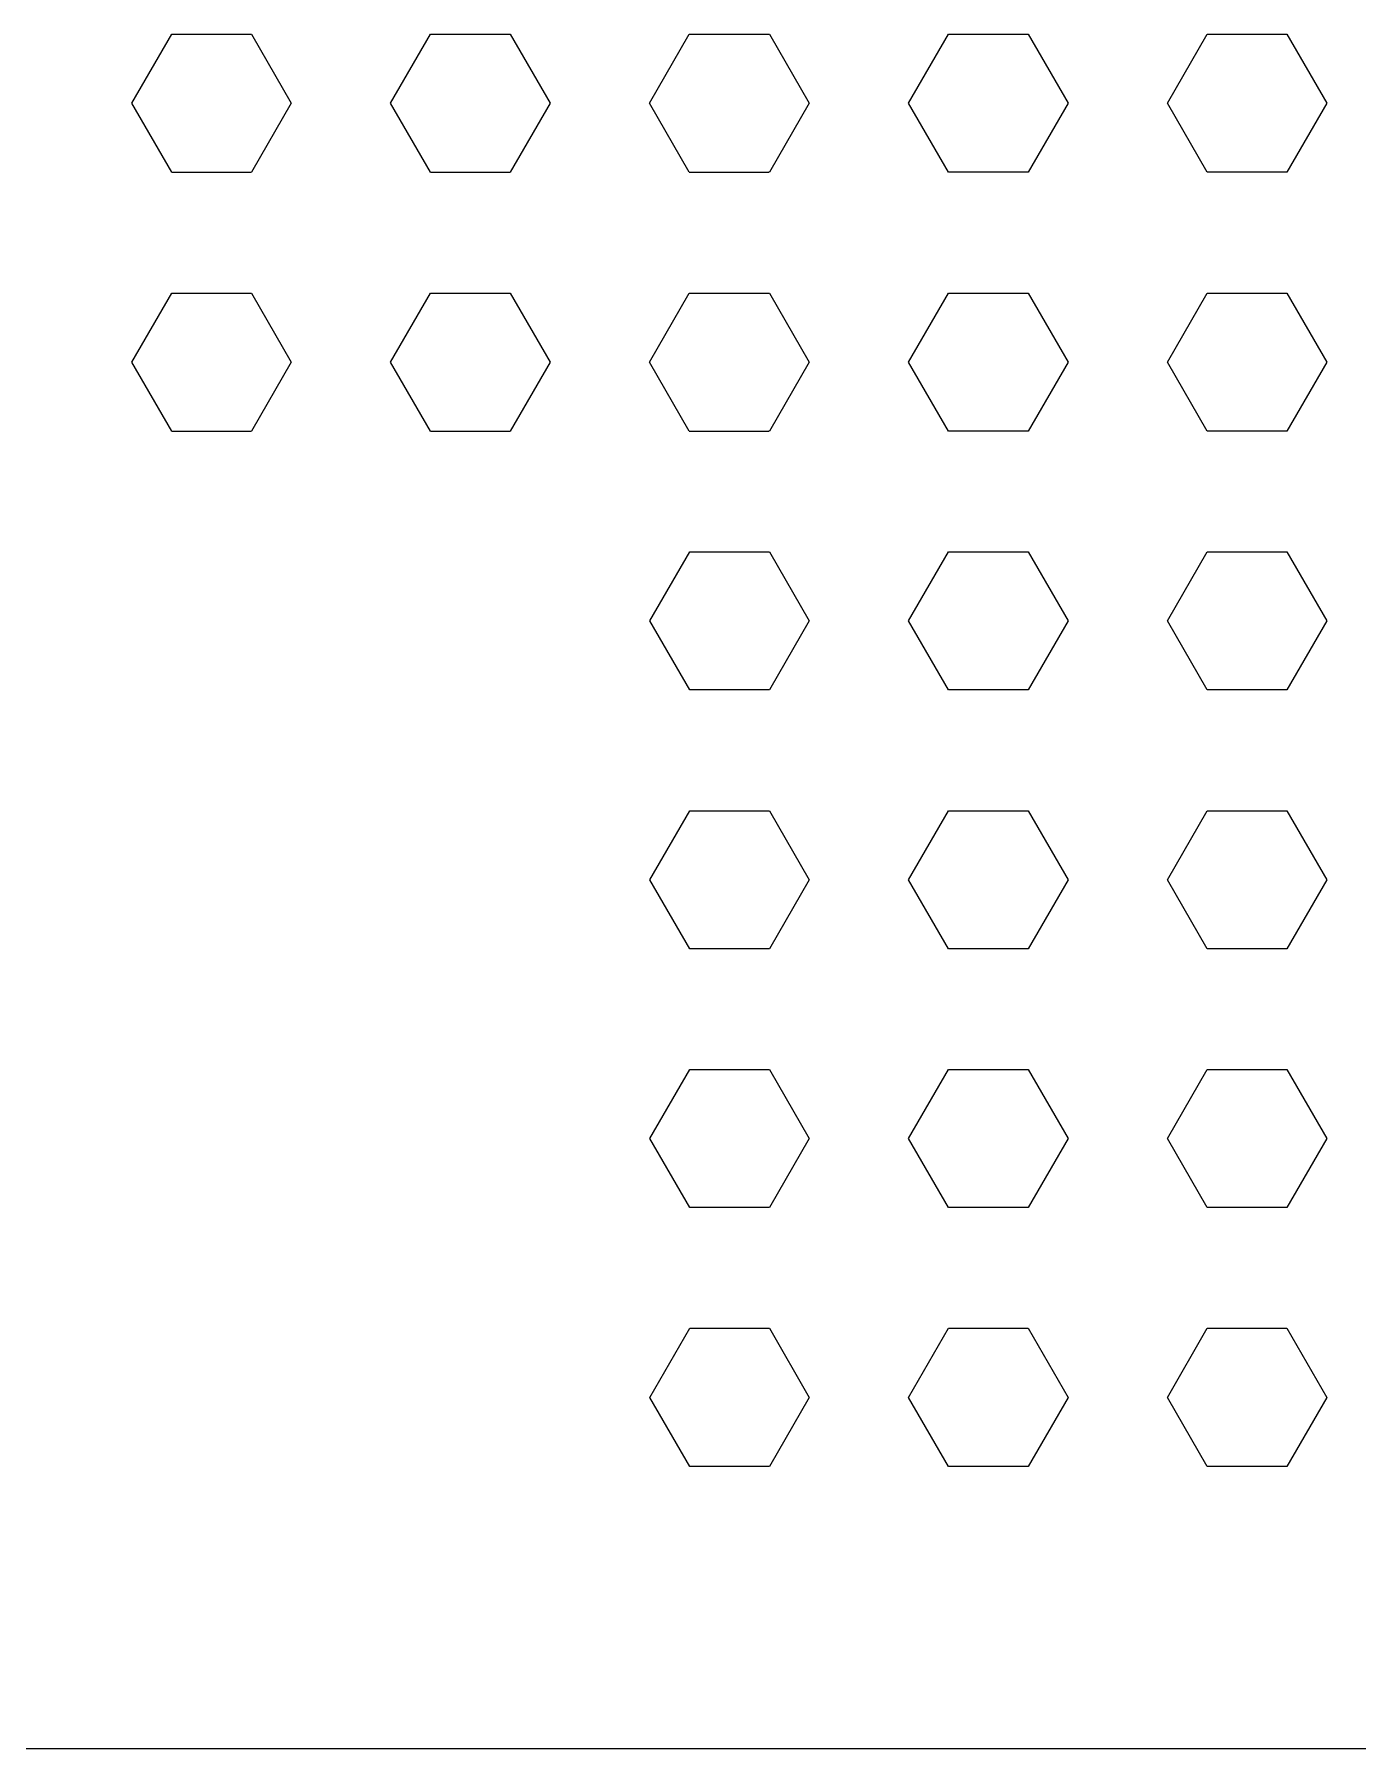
# Model space of a CAD drawing. Header units: millimetres. Extents: x -200 to 200, y -100 to 100.
# Drawn here: x -105.6 to -28.9, y -100 to -0.6 of the extents above; entities that cross this region are included whole.
import ezdxf

# ---------------------------------------------------------------- set-up
doc = ezdxf.new("R2010")
doc.units = ezdxf.units.MM
doc.layers.add('Body', color=7, linetype='CONTINUOUS')

msp = doc.modelspace()

# ---------------------------------------------------------------- linework, layer by layer
at = {"layer": 'Body'}
for p, q in [((-99.9844, -4.635), (-97.6746, -0.635)), ((-99.9844, -4.635, 3), (-97.6746, -0.635, 3)), ((-99.9844, -4.635, 3), (-97.6746, -0.635, 3)), ((-99.9844, -4.635), (-97.6746, -0.635)), ((-97.6746, -0.635), (-93.0556, -0.635)), ((-97.6746, -0.635, 3), (-93.0556, -0.635, 3)), ((-97.6746, -0.635, 3), (-97.6746, -0.635)), ((-97.6746, -0.635, 3), (-93.0556, -0.635, 3)), ((-97.6746, -0.635), (-93.0556, -0.635)), ((-97.6746, -0.635, 3), (-97.6746, -0.635)), ((-93.0556, -0.635), (-90.7458, -4.635)), ((-93.0556, -0.635, 3), (-90.7458, -4.635, 3)), ((-93.0556, -0.635, 3), (-90.7458, -4.635, 3)), ((-93.0556, -0.635), (-90.7458, -4.635)), ((-93.0556, -0.635, 3), (-93.0556, -0.635)), ((-93.0556, -0.635, 3), (-93.0556, -0.635)), ((-84.9844, -4.635), (-82.6746, -0.635)), ((-84.9844, -4.635, 3), (-82.6746, -0.635, 3)), ((-84.9844, -4.635, 3), (-82.6746, -0.635, 3)), ((-84.9844, -4.635), (-82.6746, -0.635)), ((-82.6746, -0.635), (-78.0556, -0.635)), ((-82.6746, -0.635, 3), (-78.0556, -0.635, 3)), ((-82.6746, -0.635, 3), (-82.6746, -0.635)), ((-82.6746, -0.635, 3), (-78.0556, -0.635, 3)), ((-82.6746, -0.635), (-78.0556, -0.635)), ((-82.6746, -0.635, 3), (-82.6746, -0.635)), ((-78.0556, -0.635), (-75.7458, -4.635)), ((-78.0556, -0.635, 3), (-75.7458, -4.635, 3)), ((-78.0556, -0.635, 3), (-75.7458, -4.635, 3)), ((-78.0556, -0.635), (-75.7458, -4.635)), ((-78.0556, -0.635, 3), (-78.0556, -0.635)), ((-78.0556, -0.635, 3), (-78.0556, -0.635)), ((-69.9844, -4.635), (-67.6746, -0.635)), ((-69.9844, -4.635, 3), (-67.6746, -0.635, 3)), ((-69.9844, -4.635, 3), (-67.6746, -0.635, 3)), ((-69.9844, -4.635), (-67.6746, -0.635)), ((-67.6746, -0.635), (-67.6488, -0.635)), ((-67.6746, -0.635, 3), (-67.6488, -0.635, 3)), ((-67.6746, -0.635, 3), (-67.6746, -0.635)), ((-67.6746, -0.635, 3), (-67.6488, -0.635, 3)), ((-67.6746, -0.635), (-67.6488, -0.635)), ((-67.6746, -0.635, 3), (-67.6746, -0.635)), ((-67.6488, -0.635), (-63.0556, -0.635)), ((-67.6488, -0.635, 3), (-63.0556, -0.635, 3)), ((-67.6488, -0.635, 3), (-67.6488, -0.635)), ((-67.6488, -0.635, 3), (-63.0556, -0.635, 3)), ((-67.6488, -0.635), (-63.0556, -0.635)), ((-67.6488, -0.635, 3), (-67.6488, -0.635)), ((-63.0556, -0.635), (-63.0298, -0.635)), ((-63.0556, -0.635, 3), (-63.0298, -0.635, 3)), ((-63.0556, -0.635, 3), (-63.0556, -0.635)), ((-63.0556, -0.635, 3), (-63.0298, -0.635, 3)), ((-63.0556, -0.635), (-63.0298, -0.635)), ((-63.0556, -0.635, 3), (-63.0556, -0.635)), ((-63.0298, -0.635), (-60.72, -4.635)), ((-63.0298, -0.635, 3), (-60.72, -4.635, 3)), ((-63.0298, -0.635, 3), (-60.72, -4.635, 3)), ((-63.0298, -0.635), (-60.72, -4.635)), ((-63.0298, -0.635, 3), (-63.0298, -0.635)), ((-63.0298, -0.635, 3), (-63.0298, -0.635)), ((-54.9586, -4.635), (-52.6488, -0.635)), ((-54.9586, -4.635, 3), (-52.6488, -0.635, 3)), ((-54.9586, -4.635, 3), (-52.6488, -0.635, 3)), ((-54.9586, -4.635), (-52.6488, -0.635)), ((-52.6488, -0.635), (-48.0298, -0.635)), ((-52.6488, -0.635, 3), (-48.0298, -0.635, 3)), ((-52.6488, -0.635, 3), (-52.6488, -0.635)), ((-52.6488, -0.635, 3), (-48.0298, -0.635, 3)), ((-52.6488, -0.635), (-48.0298, -0.635)), ((-52.6488, -0.635, 3), (-52.6488, -0.635)), ((-48.0298, -0.635), (-45.72, -4.635)), ((-48.0298, -0.635, 3), (-45.72, -4.635, 3)), ((-48.0298, -0.635, 3), (-48.0298, -0.635)), ((-48.0298, -0.635, 3), (-45.72, -4.635, 3)), ((-48.0298, -0.635), (-45.72, -4.635)), ((-48.0298, -0.635, 3), (-48.0298, -0.635)), ((-39.9586, -4.635), (-37.6488, -0.635)), ((-39.9586, -4.635, 3), (-37.6488, -0.635, 3)), ((-39.9586, -4.635, 3), (-37.6488, -0.635, 3)), ((-39.9586, -4.635), (-37.6488, -0.635)), ((-37.6488, -0.635), (-33.0298, -0.635)), ((-37.6488, -0.635, 3), (-33.0298, -0.635, 3)), ((-37.6488, -0.635, 3), (-37.6488, -0.635)), ((-37.6488, -0.635, 3), (-33.0298, -0.635, 3)), ((-37.6488, -0.635), (-33.0298, -0.635)), ((-37.6488, -0.635, 3), (-37.6488, -0.635)), ((-33.0298, -0.635), (-30.72, -4.635)), ((-33.0298, -0.635, 3), (-30.72, -4.635, 3)), ((-33.0298, -0.635, 3), (-33.0298, -0.635)), ((-33.0298, -0.635, 3), (-30.72, -4.635, 3)), ((-33.0298, -0.635), (-30.72, -4.635)), ((-33.0298, -0.635, 3), (-33.0298, -0.635)), ((-97.6746, -8.635), (-99.9844, -4.635)), ((-97.6746, -8.635, 3), (-99.9844, -4.635, 3)), ((-97.6746, -8.635, 3), (-99.9844, -4.635, 3)), ((-99.9844, -4.635, 3), (-99.9844, -4.635)), ((-97.6746, -8.635), (-99.9844, -4.635)), ((-99.9844, -4.635, 3), (-99.9844, -4.635)), ((-90.7458, -4.635), (-93.0556, -8.635)), ((-90.7458, -4.635, 3), (-93.0556, -8.635, 3)), ((-90.7458, -4.635, 3), (-93.0556, -8.635, 3)), ((-90.7458, -4.635), (-93.0556, -8.635)), ((-90.7458, -4.635, 3), (-90.7458, -4.635)), ((-90.7458, -4.635, 3), (-90.7458, -4.635)), ((-82.6746, -8.635), (-84.9844, -4.635)), ((-82.6746, -8.635, 3), (-84.9844, -4.635, 3)), ((-82.6746, -8.635, 3), (-84.9844, -4.635, 3)), ((-84.9844, -4.635, 3), (-84.9844, -4.635)), ((-82.6746, -8.635), (-84.9844, -4.635)), ((-84.9844, -4.635, 3), (-84.9844, -4.635)), ((-75.7458, -4.635), (-78.0556, -8.635)), ((-75.7458, -4.635, 3), (-78.0556, -8.635, 3)), ((-75.7458, -4.635, 3), (-78.0556, -8.635, 3)), ((-75.7458, -4.635), (-78.0556, -8.635)), ((-75.7458, -4.635, 3), (-75.7458, -4.635)), ((-75.7458, -4.635, 3), (-75.7458, -4.635)), ((-67.6746, -8.635), (-69.9844, -4.635)), ((-67.6746, -8.635, 3), (-69.9844, -4.635, 3)), ((-67.6746, -8.635, 3), (-69.9844, -4.635, 3)), ((-69.9844, -4.635, 3), (-69.9844, -4.635)), ((-67.6746, -8.635), (-69.9844, -4.635)), ((-69.9844, -4.635, 3), (-69.9844, -4.635)), ((-60.72, -4.635), (-63.0298, -8.635)), ((-60.72, -4.635, 3), (-63.0298, -8.635, 3)), ((-60.72, -4.635, 3), (-63.0298, -8.635, 3)), ((-60.72, -4.635), (-63.0298, -8.635)), ((-60.72, -4.635, 3), (-60.72, -4.635)), ((-60.72, -4.635, 3), (-60.72, -4.635)), ((-52.6488, -8.635), (-54.9586, -4.635)), ((-52.6488, -8.635, 3), (-54.9586, -4.635, 3)), ((-54.9586, -4.635, 3), (-54.9586, -4.635)), ((-52.6488, -8.635, 3), (-54.9586, -4.635, 3)), ((-54.9586, -4.635, 3), (-54.9586, -4.635)), ((-52.6488, -8.635), (-54.9586, -4.635)), ((-45.72, -4.635), (-48.0298, -8.635)), ((-45.72, -4.635, 3), (-48.0298, -8.635, 3)), ((-45.72, -4.635, 3), (-48.0298, -8.635, 3)), ((-45.72, -4.635), (-48.0298, -8.635)), ((-45.72, -4.635, 3), (-45.72, -4.635)), ((-45.72, -4.635, 3), (-45.72, -4.635)), ((-37.6488, -8.635), (-39.9586, -4.635)), ((-37.6488, -8.635, 3), (-39.9586, -4.635, 3)), ((-39.9586, -4.635, 3), (-39.9586, -4.635)), ((-37.6488, -8.635, 3), (-39.9586, -4.635, 3)), ((-39.9586, -4.635, 3), (-39.9586, -4.635)), ((-37.6488, -8.635), (-39.9586, -4.635)), ((-30.72, -4.635), (-33.0298, -8.635)), ((-30.72, -4.635, 3), (-33.0298, -8.635, 3)), ((-30.72, -4.635, 3), (-33.0298, -8.635, 3)), ((-30.72, -4.635), (-33.0298, -8.635)), ((-30.72, -4.635, 3), (-30.72, -4.635)), ((-30.72, -4.635, 3), (-30.72, -4.635)), ((-97.6746, -8.635), (-93.0556, -8.635)), ((-97.6746, -8.635, 3), (-93.0556, -8.635, 3)), ((-97.6746, -8.635, 3), (-93.0556, -8.635, 3)), ((-97.6746, -8.635), (-93.0556, -8.635)), ((-97.6746, -8.635, 3), (-97.6746, -8.635)), ((-97.6746, -8.635, 3), (-97.6746, -8.635)), ((-93.0556, -8.635, 3), (-93.0556, -8.635)), ((-93.0556, -8.635, 3), (-93.0556, -8.635)), ((-82.6746, -8.635), (-78.0556, -8.635)), ((-82.6746, -8.635, 3), (-78.0556, -8.635, 3)), ((-82.6746, -8.635, 3), (-78.0556, -8.635, 3)), ((-82.6746, -8.635), (-78.0556, -8.635)), ((-82.6746, -8.635, 3), (-82.6746, -8.635)), ((-82.6746, -8.635, 3), (-82.6746, -8.635)), ((-78.0556, -8.635, 3), (-78.0556, -8.635)), ((-78.0556, -8.635, 3), (-78.0556, -8.635)), ((-67.6746, -8.635), (-67.6488, -8.635)), ((-67.6746, -8.635, 3), (-67.6488, -8.635, 3)), ((-67.6746, -8.635, 3), (-67.6488, -8.635, 3)), ((-67.6746, -8.635), (-67.6488, -8.635)), ((-67.6746, -8.635, 3), (-67.6746, -8.635)), ((-67.6746, -8.635, 3), (-67.6746, -8.635)), ((-67.6488, -8.635), (-63.0556, -8.635)), ((-67.6488, -8.635, 3), (-63.0556, -8.635, 3)), ((-67.6488, -8.635, 3), (-67.6488, -8.635)), ((-67.6488, -8.635, 3), (-63.0556, -8.635, 3)), ((-67.6488, -8.635), (-63.0556, -8.635)), ((-67.6488, -8.635, 3), (-67.6488, -8.635)), ((-63.0298, -8.635), (-63.0556, -8.635)), ((-63.0298, -8.635, 3), (-63.0556, -8.635, 3)), ((-63.0556, -8.635, 3), (-63.0556, -8.635)), ((-63.0298, -8.635, 3), (-63.0556, -8.635, 3)), ((-63.0556, -8.635, 3), (-63.0556, -8.635)), ((-63.0298, -8.635), (-63.0556, -8.635)), ((-63.0298, -8.635, 3), (-63.0298, -8.635)), ((-63.0298, -8.635, 3), (-63.0298, -8.635)), ((-48.0298, -8.635), (-52.6488, -8.635)), ((-48.0298, -8.635, 3), (-52.6488, -8.635, 3)), ((-52.6488, -8.635, 3), (-52.6488, -8.635)), ((-48.0298, -8.635, 3), (-52.6488, -8.635, 3)), ((-52.6488, -8.635, 3), (-52.6488, -8.635)), ((-48.0298, -8.635), (-52.6488, -8.635)), ((-48.0298, -8.635, 3), (-48.0298, -8.635)), ((-48.0298, -8.635, 3), (-48.0298, -8.635)), ((-33.0298, -8.635), (-37.6488, -8.635)), ((-33.0298, -8.635, 3), (-37.6488, -8.635, 3)), ((-37.6488, -8.635, 3), (-37.6488, -8.635)), ((-33.0298, -8.635, 3), (-37.6488, -8.635, 3)), ((-37.6488, -8.635, 3), (-37.6488, -8.635)), ((-33.0298, -8.635), (-37.6488, -8.635)), ((-33.0298, -8.635, 3), (-33.0298, -8.635)), ((-33.0298, -8.635, 3), (-33.0298, -8.635)), ((-99.9844, -19.635), (-97.6746, -15.635)), ((-99.9844, -19.635, 3), (-97.6746, -15.635, 3)), ((-99.9844, -19.635, 3), (-97.6746, -15.635, 3)), ((-99.9844, -19.635), (-97.6746, -15.635)), ((-97.6746, -15.635), (-93.0556, -15.635)), ((-97.6746, -15.635, 3), (-93.0556, -15.635, 3)), ((-97.6746, -15.635, 3), (-97.6746, -15.635)), ((-97.6746, -15.635, 3), (-93.0556, -15.635, 3)), ((-97.6746, -15.635), (-93.0556, -15.635)), ((-97.6746, -15.635, 3), (-97.6746, -15.635)), ((-93.0556, -15.635), (-90.7458, -19.635)), ((-93.0556, -15.635, 3), (-90.7458, -19.635, 3)), ((-93.0556, -15.635, 3), (-90.7458, -19.635, 3)), ((-93.0556, -15.635), (-90.7458, -19.635)), ((-93.0556, -15.635, 3), (-93.0556, -15.635)), ((-93.0556, -15.635, 3), (-93.0556, -15.635)), ((-84.9844, -19.635), (-82.6746, -15.635)), ((-84.9844, -19.635, 3), (-82.6746, -15.635, 3)), ((-84.9844, -19.635, 3), (-82.6746, -15.635, 3)), ((-84.9844, -19.635), (-82.6746, -15.635)), ((-82.6746, -15.635), (-78.0556, -15.635)), ((-82.6746, -15.635, 3), (-78.0556, -15.635, 3)), ((-82.6746, -15.635, 3), (-82.6746, -15.635)), ((-82.6746, -15.635, 3), (-78.0556, -15.635, 3)), ((-82.6746, -15.635), (-78.0556, -15.635)), ((-82.6746, -15.635, 3), (-82.6746, -15.635)), ((-78.0556, -15.635), (-75.7458, -19.635)), ((-78.0556, -15.635, 3), (-75.7458, -19.635, 3)), ((-78.0556, -15.635, 3), (-75.7458, -19.635, 3)), ((-78.0556, -15.635), (-75.7458, -19.635)), ((-78.0556, -15.635, 3), (-78.0556, -15.635)), ((-78.0556, -15.635, 3), (-78.0556, -15.635)), ((-69.9844, -19.635), (-67.6746, -15.635)), ((-69.9844, -19.635, 3), (-67.6746, -15.635, 3)), ((-69.9844, -19.635, 3), (-67.6746, -15.635, 3)), ((-69.9844, -19.635), (-67.6746, -15.635)), ((-67.6746, -15.635), (-67.6488, -15.635)), ((-67.6746, -15.635, 3), (-67.6488, -15.635, 3)), ((-67.6746, -15.635, 3), (-67.6746, -15.635)), ((-67.6746, -15.635, 3), (-67.6488, -15.635, 3)), ((-67.6746, -15.635), (-67.6488, -15.635)), ((-67.6746, -15.635, 3), (-67.6746, -15.635)), ((-67.6488, -15.635), (-63.0556, -15.635)), ((-67.6488, -15.635, 3), (-63.0556, -15.635, 3)), ((-67.6488, -15.635, 3), (-67.6488, -15.635)), ((-67.6488, -15.635, 3), (-63.0556, -15.635, 3)), ((-67.6488, -15.635), (-63.0556, -15.635)), ((-67.6488, -15.635, 3), (-67.6488, -15.635)), ((-63.0556, -15.635), (-63.0298, -15.635)), ((-63.0556, -15.635, 3), (-63.0298, -15.635, 3)), ((-63.0556, -15.635, 3), (-63.0556, -15.635)), ((-63.0556, -15.635, 3), (-63.0298, -15.635, 3)), ((-63.0556, -15.635), (-63.0298, -15.635)), ((-63.0556, -15.635, 3), (-63.0556, -15.635)), ((-63.0298, -15.635), (-60.72, -19.635)), ((-63.0298, -15.635, 3), (-60.72, -19.635, 3)), ((-63.0298, -15.635, 3), (-60.72, -19.635, 3)), ((-63.0298, -15.635), (-60.72, -19.635)), ((-63.0298, -15.635, 3), (-63.0298, -15.635)), ((-63.0298, -15.635, 3), (-63.0298, -15.635)), ((-54.9586, -19.635), (-52.6488, -15.635)), ((-54.9586, -19.635, 3), (-52.6488, -15.635, 3)), ((-54.9586, -19.635, 3), (-52.6488, -15.635, 3)), ((-54.9586, -19.635), (-52.6488, -15.635)), ((-52.6488, -15.635), (-48.0298, -15.635)), ((-52.6488, -15.635, 3), (-48.0298, -15.635, 3)), ((-52.6488, -15.635, 3), (-52.6488, -15.635)), ((-52.6488, -15.635, 3), (-48.0298, -15.635, 3)), ((-52.6488, -15.635), (-48.0298, -15.635)), ((-52.6488, -15.635, 3), (-52.6488, -15.635)), ((-48.0298, -15.635), (-45.72, -19.635)), ((-48.0298, -15.635, 3), (-45.72, -19.635, 3)), ((-48.0298, -15.635, 3), (-48.0298, -15.635)), ((-48.0298, -15.635, 3), (-45.72, -19.635, 3)), ((-48.0298, -15.635), (-45.72, -19.635)), ((-48.0298, -15.635, 3), (-48.0298, -15.635)), ((-39.9586, -19.635), (-37.6488, -15.635)), ((-39.9586, -19.635, 3), (-37.6488, -15.635, 3)), ((-39.9586, -19.635, 3), (-37.6488, -15.635, 3)), ((-39.9586, -19.635), (-37.6488, -15.635)), ((-37.6488, -15.635), (-33.0298, -15.635)), ((-37.6488, -15.635, 3), (-33.0298, -15.635, 3)), ((-37.6488, -15.635, 3), (-37.6488, -15.635)), ((-37.6488, -15.635, 3), (-33.0298, -15.635, 3)), ((-37.6488, -15.635), (-33.0298, -15.635)), ((-37.6488, -15.635, 3), (-37.6488, -15.635)), ((-33.0298, -15.635), (-30.72, -19.635)), ((-33.0298, -15.635, 3), (-30.72, -19.635, 3)), ((-33.0298, -15.635, 3), (-33.0298, -15.635)), ((-33.0298, -15.635, 3), (-30.72, -19.635, 3)), ((-33.0298, -15.635), (-30.72, -19.635)), ((-33.0298, -15.635, 3), (-33.0298, -15.635)), ((-97.6746, -23.635), (-99.9844, -19.635)), ((-97.6746, -23.635, 3), (-99.9844, -19.635, 3)), ((-97.6746, -23.635, 3), (-99.9844, -19.635, 3)), ((-99.9844, -19.635, 3), (-99.9844, -19.635)), ((-97.6746, -23.635), (-99.9844, -19.635)), ((-99.9844, -19.635, 3), (-99.9844, -19.635)), ((-90.7458, -19.635), (-93.0556, -23.635)), ((-90.7458, -19.635, 3), (-93.0556, -23.635, 3)), ((-90.7458, -19.635, 3), (-93.0556, -23.635, 3)), ((-90.7458, -19.635), (-93.0556, -23.635)), ((-90.7458, -19.635, 3), (-90.7458, -19.635)), ((-90.7458, -19.635, 3), (-90.7458, -19.635)), ((-82.6746, -23.635), (-84.9844, -19.635)), ((-82.6746, -23.635, 3), (-84.9844, -19.635, 3)), ((-82.6746, -23.635, 3), (-84.9844, -19.635, 3)), ((-84.9844, -19.635, 3), (-84.9844, -19.635)), ((-82.6746, -23.635), (-84.9844, -19.635)), ((-84.9844, -19.635, 3), (-84.9844, -19.635)), ((-75.7458, -19.635), (-78.0556, -23.635)), ((-75.7458, -19.635, 3), (-78.0556, -23.635, 3)), ((-75.7458, -19.635, 3), (-78.0556, -23.635, 3)), ((-75.7458, -19.635), (-78.0556, -23.635)), ((-75.7458, -19.635, 3), (-75.7458, -19.635)), ((-75.7458, -19.635, 3), (-75.7458, -19.635)), ((-67.6746, -23.635), (-69.9844, -19.635)), ((-67.6746, -23.635, 3), (-69.9844, -19.635, 3)), ((-67.6746, -23.635, 3), (-69.9844, -19.635, 3)), ((-69.9844, -19.635, 3), (-69.9844, -19.635)), ((-67.6746, -23.635), (-69.9844, -19.635)), ((-69.9844, -19.635, 3), (-69.9844, -19.635)), ((-60.72, -19.635), (-63.0298, -23.635)), ((-60.72, -19.635, 3), (-63.0298, -23.635, 3)), ((-60.72, -19.635, 3), (-63.0298, -23.635, 3)), ((-60.72, -19.635), (-63.0298, -23.635)), ((-60.72, -19.635, 3), (-60.72, -19.635)), ((-60.72, -19.635, 3), (-60.72, -19.635)), ((-52.6488, -23.635), (-54.9586, -19.635)), ((-52.6488, -23.635, 3), (-54.9586, -19.635, 3)), ((-54.9586, -19.635, 3), (-54.9586, -19.635)), ((-52.6488, -23.635, 3), (-54.9586, -19.635, 3)), ((-54.9586, -19.635, 3), (-54.9586, -19.635)), ((-52.6488, -23.635), (-54.9586, -19.635)), ((-45.72, -19.635), (-48.0298, -23.635)), ((-45.72, -19.635, 3), (-48.0298, -23.635, 3)), ((-45.72, -19.635, 3), (-48.0298, -23.635, 3)), ((-45.72, -19.635), (-48.0298, -23.635)), ((-45.72, -19.635, 3), (-45.72, -19.635)), ((-45.72, -19.635, 3), (-45.72, -19.635)), ((-37.6488, -23.635), (-39.9586, -19.635)), ((-37.6488, -23.635, 3), (-39.9586, -19.635, 3)), ((-39.9586, -19.635, 3), (-39.9586, -19.635)), ((-37.6488, -23.635, 3), (-39.9586, -19.635, 3)), ((-39.9586, -19.635, 3), (-39.9586, -19.635)), ((-37.6488, -23.635), (-39.9586, -19.635)), ((-30.72, -19.635), (-33.0298, -23.635)), ((-30.72, -19.635, 3), (-33.0298, -23.635, 3)), ((-30.72, -19.635, 3), (-33.0298, -23.635, 3)), ((-30.72, -19.635), (-33.0298, -23.635)), ((-30.72, -19.635, 3), (-30.72, -19.635)), ((-30.72, -19.635, 3), (-30.72, -19.635)), ((-97.6746, -23.635), (-93.0556, -23.635)), ((-97.6746, -23.635, 3), (-93.0556, -23.635, 3)), ((-97.6746, -23.635, 3), (-93.0556, -23.635, 3)), ((-97.6746, -23.635), (-93.0556, -23.635)), ((-97.6746, -23.635, 3), (-97.6746, -23.635)), ((-97.6746, -23.635, 3), (-97.6746, -23.635)), ((-93.0556, -23.635, 3), (-93.0556, -23.635)), ((-93.0556, -23.635, 3), (-93.0556, -23.635)), ((-82.6746, -23.635), (-78.0556, -23.635)), ((-82.6746, -23.635, 3), (-78.0556, -23.635, 3)), ((-82.6746, -23.635, 3), (-78.0556, -23.635, 3)), ((-82.6746, -23.635), (-78.0556, -23.635)), ((-82.6746, -23.635, 3), (-82.6746, -23.635)), ((-82.6746, -23.635, 3), (-82.6746, -23.635)), ((-78.0556, -23.635, 3), (-78.0556, -23.635)), ((-78.0556, -23.635, 3), (-78.0556, -23.635)), ((-67.6746, -23.635), (-67.6488, -23.635)), ((-67.6746, -23.635, 3), (-67.6488, -23.635, 3)), ((-67.6746, -23.635, 3), (-67.6488, -23.635, 3)), ((-67.6746, -23.635), (-67.6488, -23.635)), ((-67.6746, -23.635, 3), (-67.6746, -23.635)), ((-67.6746, -23.635, 3), (-67.6746, -23.635)), ((-67.6488, -23.635), (-63.0556, -23.635)), ((-67.6488, -23.635, 3), (-63.0556, -23.635, 3)), ((-67.6488, -23.635, 3), (-67.6488, -23.635)), ((-67.6488, -23.635, 3), (-63.0556, -23.635, 3)), ((-67.6488, -23.635), (-63.0556, -23.635)), ((-67.6488, -23.635, 3), (-67.6488, -23.635)), ((-63.0298, -23.635), (-63.0556, -23.635)), ((-63.0298, -23.635, 3), (-63.0556, -23.635, 3)), ((-63.0556, -23.635, 3), (-63.0556, -23.635)), ((-63.0298, -23.635, 3), (-63.0556, -23.635, 3)), ((-63.0556, -23.635, 3), (-63.0556, -23.635)), ((-63.0298, -23.635), (-63.0556, -23.635)), ((-63.0298, -23.635, 3), (-63.0298, -23.635)), ((-63.0298, -23.635, 3), (-63.0298, -23.635)), ((-48.0298, -23.635), (-52.6488, -23.635)), ((-48.0298, -23.635, 3), (-52.6488, -23.635, 3)), ((-52.6488, -23.635, 3), (-52.6488, -23.635)), ((-48.0298, -23.635, 3), (-52.6488, -23.635, 3)), ((-52.6488, -23.635, 3), (-52.6488, -23.635)), ((-48.0298, -23.635), (-52.6488, -23.635)), ((-48.0298, -23.635, 3), (-48.0298, -23.635)), ((-48.0298, -23.635, 3), (-48.0298, -23.635)), ((-33.0298, -23.635), (-37.6488, -23.635)), ((-33.0298, -23.635, 3), (-37.6488, -23.635, 3)), ((-37.6488, -23.635, 3), (-37.6488, -23.635)), ((-33.0298, -23.635, 3), (-37.6488, -23.635, 3)), ((-37.6488, -23.635, 3), (-37.6488, -23.635)), ((-33.0298, -23.635), (-37.6488, -23.635)), ((-33.0298, -23.635, 3), (-33.0298, -23.635)), ((-33.0298, -23.635, 3), (-33.0298, -23.635)), ((-69.9586, -34.635), (-67.6488, -30.635)), ((-69.9586, -34.635, 3), (-67.6488, -30.635, 3)), ((-69.9586, -34.635, 3), (-67.6488, -30.635, 3)), ((-69.9586, -34.635), (-67.6488, -30.635)), ((-67.6488, -30.635), (-63.0298, -30.635)), ((-67.6488, -30.635, 3), (-63.0298, -30.635, 3)), ((-67.6488, -30.635, 3), (-67.6488, -30.635)), ((-67.6488, -30.635, 3), (-63.0298, -30.635, 3)), ((-67.6488, -30.635), (-63.0298, -30.635)), ((-67.6488, -30.635, 3), (-67.6488, -30.635)), ((-63.0298, -30.635), (-60.72, -34.635)), ((-63.0298, -30.635, 3), (-60.72, -34.635, 3)), ((-63.0298, -30.635, 3), (-63.0298, -30.635)), ((-63.0298, -30.635, 3), (-60.72, -34.635, 3)), ((-63.0298, -30.635), (-60.72, -34.635)), ((-63.0298, -30.635, 3), (-63.0298, -30.635)), ((-54.9586, -34.635), (-52.6488, -30.635)), ((-54.9586, -34.635, 3), (-52.6488, -30.635, 3)), ((-54.9586, -34.635, 3), (-52.6488, -30.635, 3)), ((-54.9586, -34.635), (-52.6488, -30.635)), ((-52.6488, -30.635), (-48.0298, -30.635)), ((-52.6488, -30.635, 3), (-48.0298, -30.635, 3)), ((-52.6488, -30.635, 3), (-52.6488, -30.635)), ((-52.6488, -30.635, 3), (-48.0298, -30.635, 3)), ((-52.6488, -30.635), (-48.0298, -30.635)), ((-52.6488, -30.635, 3), (-52.6488, -30.635)), ((-48.0298, -30.635), (-45.72, -34.635)), ((-48.0298, -30.635, 3), (-45.72, -34.635, 3)), ((-48.0298, -30.635, 3), (-48.0298, -30.635)), ((-48.0298, -30.635, 3), (-45.72, -34.635, 3)), ((-48.0298, -30.635), (-45.72, -34.635)), ((-48.0298, -30.635, 3), (-48.0298, -30.635)), ((-39.9586, -34.635), (-37.6488, -30.635)), ((-39.9586, -34.635, 3), (-37.6488, -30.635, 3)), ((-39.9586, -34.635, 3), (-37.6488, -30.635, 3)), ((-39.9586, -34.635), (-37.6488, -30.635)), ((-37.6488, -30.635), (-33.0298, -30.635)), ((-37.6488, -30.635, 3), (-33.0298, -30.635, 3)), ((-37.6488, -30.635, 3), (-37.6488, -30.635)), ((-37.6488, -30.635, 3), (-33.0298, -30.635, 3)), ((-37.6488, -30.635), (-33.0298, -30.635)), ((-37.6488, -30.635, 3), (-37.6488, -30.635)), ((-33.0298, -30.635), (-30.72, -34.635)), ((-33.0298, -30.635, 3), (-30.72, -34.635, 3)), ((-33.0298, -30.635, 3), (-33.0298, -30.635)), ((-33.0298, -30.635, 3), (-30.72, -34.635, 3)), ((-33.0298, -30.635), (-30.72, -34.635)), ((-33.0298, -30.635, 3), (-33.0298, -30.635)), ((-67.6488, -38.635), (-69.9586, -34.635)), ((-67.6488, -38.635, 3), (-69.9586, -34.635, 3)), ((-69.9586, -34.635, 3), (-69.9586, -34.635)), ((-67.6488, -38.635, 3), (-69.9586, -34.635, 3)), ((-69.9586, -34.635, 3), (-69.9586, -34.635)), ((-67.6488, -38.635), (-69.9586, -34.635)), ((-60.72, -34.635), (-63.0298, -38.635)), ((-60.72, -34.635, 3), (-63.0298, -38.635, 3)), ((-60.72, -34.635, 3), (-63.0298, -38.635, 3)), ((-60.72, -34.635), (-63.0298, -38.635)), ((-60.72, -34.635, 3), (-60.72, -34.635)), ((-60.72, -34.635, 3), (-60.72, -34.635)), ((-52.6488, -38.635), (-54.9586, -34.635)), ((-52.6488, -38.635, 3), (-54.9586, -34.635, 3)), ((-54.9586, -34.635, 3), (-54.9586, -34.635)), ((-52.6488, -38.635, 3), (-54.9586, -34.635, 3)), ((-54.9586, -34.635, 3), (-54.9586, -34.635)), ((-52.6488, -38.635), (-54.9586, -34.635)), ((-45.72, -34.635), (-48.0298, -38.635)), ((-45.72, -34.635, 3), (-48.0298, -38.635, 3)), ((-45.72, -34.635, 3), (-48.0298, -38.635, 3)), ((-45.72, -34.635), (-48.0298, -38.635)), ((-45.72, -34.635, 3), (-45.72, -34.635)), ((-45.72, -34.635, 3), (-45.72, -34.635)), ((-37.6488, -38.635), (-39.9586, -34.635)), ((-37.6488, -38.635, 3), (-39.9586, -34.635, 3)), ((-39.9586, -34.635, 3), (-39.9586, -34.635)), ((-37.6488, -38.635, 3), (-39.9586, -34.635, 3)), ((-39.9586, -34.635, 3), (-39.9586, -34.635)), ((-37.6488, -38.635), (-39.9586, -34.635)), ((-30.72, -34.635), (-33.0298, -38.635)), ((-30.72, -34.635, 3), (-33.0298, -38.635, 3)), ((-30.72, -34.635, 3), (-33.0298, -38.635, 3)), ((-30.72, -34.635), (-33.0298, -38.635)), ((-30.72, -34.635, 3), (-30.72, -34.635)), ((-30.72, -34.635, 3), (-30.72, -34.635)), ((-63.0298, -38.635), (-67.6488, -38.635)), ((-63.0298, -38.635, 3), (-67.6488, -38.635, 3)), ((-67.6488, -38.635, 3), (-67.6488, -38.635)), ((-63.0298, -38.635, 3), (-67.6488, -38.635, 3)), ((-67.6488, -38.635, 3), (-67.6488, -38.635)), ((-63.0298, -38.635), (-67.6488, -38.635)), ((-63.0298, -38.635, 3), (-63.0298, -38.635)), ((-63.0298, -38.635, 3), (-63.0298, -38.635)), ((-48.0298, -38.635), (-52.6488, -38.635)), ((-48.0298, -38.635, 3), (-52.6488, -38.635, 3)), ((-52.6488, -38.635, 3), (-52.6488, -38.635)), ((-48.0298, -38.635, 3), (-52.6488, -38.635, 3)), ((-52.6488, -38.635, 3), (-52.6488, -38.635)), ((-48.0298, -38.635), (-52.6488, -38.635)), ((-48.0298, -38.635, 3), (-48.0298, -38.635)), ((-48.0298, -38.635, 3), (-48.0298, -38.635)), ((-33.0298, -38.635), (-37.6488, -38.635)), ((-33.0298, -38.635, 3), (-37.6488, -38.635, 3)), ((-37.6488, -38.635, 3), (-37.6488, -38.635)), ((-33.0298, -38.635, 3), (-37.6488, -38.635, 3)), ((-37.6488, -38.635, 3), (-37.6488, -38.635)), ((-33.0298, -38.635), (-37.6488, -38.635)), ((-33.0298, -38.635, 3), (-33.0298, -38.635)), ((-33.0298, -38.635, 3), (-33.0298, -38.635)), ((-69.9586, -49.635), (-67.6488, -45.635)), ((-69.9586, -49.635, 3), (-67.6488, -45.635, 3)), ((-69.9586, -49.635, 3), (-67.6488, -45.635, 3)), ((-69.9586, -49.635), (-67.6488, -45.635)), ((-67.6488, -45.635), (-63.0298, -45.635)), ((-67.6488, -45.635, 3), (-63.0298, -45.635, 3)), ((-67.6488, -45.635, 3), (-67.6488, -45.635)), ((-67.6488, -45.635, 3), (-63.0298, -45.635, 3)), ((-67.6488, -45.635), (-63.0298, -45.635)), ((-67.6488, -45.635, 3), (-67.6488, -45.635)), ((-63.0298, -45.635), (-60.72, -49.635)), ((-63.0298, -45.635, 3), (-60.72, -49.635, 3)), ((-63.0298, -45.635, 3), (-63.0298, -45.635)), ((-63.0298, -45.635, 3), (-60.72, -49.635, 3)), ((-63.0298, -45.635), (-60.72, -49.635)), ((-63.0298, -45.635, 3), (-63.0298, -45.635)), ((-54.9586, -49.635), (-52.6488, -45.635)), ((-54.9586, -49.635, 3), (-52.6488, -45.635, 3)), ((-54.9586, -49.635, 3), (-52.6488, -45.635, 3)), ((-54.9586, -49.635), (-52.6488, -45.635)), ((-52.6488, -45.635), (-48.0298, -45.635)), ((-52.6488, -45.635, 3), (-48.0298, -45.635, 3)), ((-52.6488, -45.635, 3), (-52.6488, -45.635)), ((-52.6488, -45.635, 3), (-48.0298, -45.635, 3)), ((-52.6488, -45.635), (-48.0298, -45.635)), ((-52.6488, -45.635, 3), (-52.6488, -45.635)), ((-48.0298, -45.635), (-45.72, -49.635)), ((-48.0298, -45.635, 3), (-45.72, -49.635, 3)), ((-48.0298, -45.635, 3), (-48.0298, -45.635)), ((-48.0298, -45.635, 3), (-45.72, -49.635, 3)), ((-48.0298, -45.635), (-45.72, -49.635)), ((-48.0298, -45.635, 3), (-48.0298, -45.635)), ((-39.9586, -49.635), (-37.6488, -45.635)), ((-39.9586, -49.635, 3), (-37.6488, -45.635, 3)), ((-39.9586, -49.635, 3), (-37.6488, -45.635, 3)), ((-39.9586, -49.635), (-37.6488, -45.635)), ((-37.6488, -45.635), (-33.0298, -45.635)), ((-37.6488, -45.635, 3), (-33.0298, -45.635, 3)), ((-37.6488, -45.635, 3), (-37.6488, -45.635)), ((-37.6488, -45.635, 3), (-33.0298, -45.635, 3)), ((-37.6488, -45.635), (-33.0298, -45.635)), ((-37.6488, -45.635, 3), (-37.6488, -45.635)), ((-33.0298, -45.635), (-30.72, -49.635)), ((-33.0298, -45.635, 3), (-30.72, -49.635, 3)), ((-33.0298, -45.635, 3), (-33.0298, -45.635)), ((-33.0298, -45.635, 3), (-30.72, -49.635, 3)), ((-33.0298, -45.635), (-30.72, -49.635)), ((-33.0298, -45.635, 3), (-33.0298, -45.635)), ((-67.6488, -53.635), (-69.9586, -49.635)), ((-67.6488, -53.635, 3), (-69.9586, -49.635, 3)), ((-69.9586, -49.635, 3), (-69.9586, -49.635)), ((-67.6488, -53.635, 3), (-69.9586, -49.635, 3)), ((-69.9586, -49.635, 3), (-69.9586, -49.635)), ((-67.6488, -53.635), (-69.9586, -49.635)), ((-60.72, -49.635), (-63.0298, -53.635)), ((-60.72, -49.635, 3), (-63.0298, -53.635, 3)), ((-60.72, -49.635, 3), (-63.0298, -53.635, 3)), ((-60.72, -49.635), (-63.0298, -53.635)), ((-60.72, -49.635, 3), (-60.72, -49.635)), ((-60.72, -49.635, 3), (-60.72, -49.635)), ((-52.6488, -53.635), (-54.9586, -49.635)), ((-52.6488, -53.635, 3), (-54.9586, -49.635, 3)), ((-54.9586, -49.635, 3), (-54.9586, -49.635)), ((-52.6488, -53.635, 3), (-54.9586, -49.635, 3)), ((-54.9586, -49.635, 3), (-54.9586, -49.635)), ((-52.6488, -53.635), (-54.9586, -49.635)), ((-45.72, -49.635), (-48.0298, -53.635)), ((-45.72, -49.635, 3), (-48.0298, -53.635, 3)), ((-45.72, -49.635, 3), (-48.0298, -53.635, 3)), ((-45.72, -49.635), (-48.0298, -53.635)), ((-45.72, -49.635, 3), (-45.72, -49.635)), ((-45.72, -49.635, 3), (-45.72, -49.635)), ((-37.6488, -53.635), (-39.9586, -49.635)), ((-37.6488, -53.635, 3), (-39.9586, -49.635, 3)), ((-39.9586, -49.635, 3), (-39.9586, -49.635)), ((-37.6488, -53.635, 3), (-39.9586, -49.635, 3)), ((-39.9586, -49.635, 3), (-39.9586, -49.635)), ((-37.6488, -53.635), (-39.9586, -49.635)), ((-30.72, -49.635), (-33.0298, -53.635)), ((-30.72, -49.635, 3), (-33.0298, -53.635, 3)), ((-30.72, -49.635, 3), (-33.0298, -53.635, 3)), ((-30.72, -49.635), (-33.0298, -53.635)), ((-30.72, -49.635, 3), (-30.72, -49.635)), ((-30.72, -49.635, 3), (-30.72, -49.635)), ((-63.0298, -53.635), (-67.6488, -53.635)), ((-63.0298, -53.635, 3), (-67.6488, -53.635, 3)), ((-67.6488, -53.635, 3), (-67.6488, -53.635)), ((-63.0298, -53.635, 3), (-67.6488, -53.635, 3)), ((-67.6488, -53.635, 3), (-67.6488, -53.635)), ((-63.0298, -53.635), (-67.6488, -53.635)), ((-63.0298, -53.635, 3), (-63.0298, -53.635)), ((-63.0298, -53.635, 3), (-63.0298, -53.635)), ((-48.0298, -53.635), (-52.6488, -53.635)), ((-48.0298, -53.635, 3), (-52.6488, -53.635, 3)), ((-52.6488, -53.635, 3), (-52.6488, -53.635)), ((-48.0298, -53.635, 3), (-52.6488, -53.635, 3)), ((-52.6488, -53.635, 3), (-52.6488, -53.635)), ((-48.0298, -53.635), (-52.6488, -53.635)), ((-48.0298, -53.635, 3), (-48.0298, -53.635)), ((-48.0298, -53.635, 3), (-48.0298, -53.635)), ((-33.0298, -53.635), (-37.6488, -53.635)), ((-33.0298, -53.635, 3), (-37.6488, -53.635, 3)), ((-37.6488, -53.635, 3), (-37.6488, -53.635)), ((-33.0298, -53.635, 3), (-37.6488, -53.635, 3)), ((-37.6488, -53.635, 3), (-37.6488, -53.635)), ((-33.0298, -53.635), (-37.6488, -53.635)), ((-33.0298, -53.635, 3), (-33.0298, -53.635)), ((-33.0298, -53.635, 3), (-33.0298, -53.635)), ((-69.9586, -64.635), (-67.6488, -60.635)), ((-69.9586, -64.635, 3), (-67.6488, -60.635, 3)), ((-69.9586, -64.635, 3), (-67.6488, -60.635, 3)), ((-69.9586, -64.635), (-67.6488, -60.635)), ((-67.6488, -60.635), (-63.0298, -60.635)), ((-67.6488, -60.635, 3), (-63.0298, -60.635, 3)), ((-67.6488, -60.635, 3), (-67.6488, -60.635)), ((-67.6488, -60.635, 3), (-63.0298, -60.635, 3)), ((-67.6488, -60.635), (-63.0298, -60.635)), ((-67.6488, -60.635, 3), (-67.6488, -60.635)), ((-63.0298, -60.635), (-60.72, -64.635)), ((-63.0298, -60.635, 3), (-60.72, -64.635, 3)), ((-63.0298, -60.635, 3), (-63.0298, -60.635)), ((-63.0298, -60.635, 3), (-60.72, -64.635, 3)), ((-63.0298, -60.635), (-60.72, -64.635)), ((-63.0298, -60.635, 3), (-63.0298, -60.635)), ((-54.9586, -64.635), (-52.6488, -60.635)), ((-54.9586, -64.635, 3), (-52.6488, -60.635, 3)), ((-54.9586, -64.635, 3), (-52.6488, -60.635, 3)), ((-54.9586, -64.635), (-52.6488, -60.635)), ((-52.6488, -60.635), (-48.0298, -60.635)), ((-52.6488, -60.635, 3), (-48.0298, -60.635, 3)), ((-52.6488, -60.635, 3), (-52.6488, -60.635)), ((-52.6488, -60.635, 3), (-48.0298, -60.635, 3)), ((-52.6488, -60.635), (-48.0298, -60.635)), ((-52.6488, -60.635, 3), (-52.6488, -60.635)), ((-48.0298, -60.635), (-45.72, -64.635)), ((-48.0298, -60.635, 3), (-45.72, -64.635, 3)), ((-48.0298, -60.635, 3), (-48.0298, -60.635)), ((-48.0298, -60.635, 3), (-45.72, -64.635, 3)), ((-48.0298, -60.635), (-45.72, -64.635)), ((-48.0298, -60.635, 3), (-48.0298, -60.635)), ((-39.9586, -64.635), (-37.6488, -60.635)), ((-39.9586, -64.635, 3), (-37.6488, -60.635, 3)), ((-39.9586, -64.635, 3), (-37.6488, -60.635, 3)), ((-39.9586, -64.635), (-37.6488, -60.635)), ((-37.6488, -60.635), (-33.0298, -60.635)), ((-37.6488, -60.635, 3), (-33.0298, -60.635, 3)), ((-37.6488, -60.635, 3), (-37.6488, -60.635)), ((-37.6488, -60.635, 3), (-33.0298, -60.635, 3)), ((-37.6488, -60.635), (-33.0298, -60.635)), ((-37.6488, -60.635, 3), (-37.6488, -60.635)), ((-33.0298, -60.635), (-30.72, -64.635)), ((-33.0298, -60.635, 3), (-30.72, -64.635, 3)), ((-33.0298, -60.635, 3), (-33.0298, -60.635)), ((-33.0298, -60.635, 3), (-30.72, -64.635, 3)), ((-33.0298, -60.635), (-30.72, -64.635)), ((-33.0298, -60.635, 3), (-33.0298, -60.635)), ((-67.6488, -68.635), (-69.9586, -64.635)), ((-67.6488, -68.635, 3), (-69.9586, -64.635, 3)), ((-69.9586, -64.635, 3), (-69.9586, -64.635)), ((-67.6488, -68.635, 3), (-69.9586, -64.635, 3)), ((-69.9586, -64.635, 3), (-69.9586, -64.635)), ((-67.6488, -68.635), (-69.9586, -64.635)), ((-60.72, -64.635), (-63.0298, -68.635)), ((-60.72, -64.635, 3), (-63.0298, -68.635, 3)), ((-60.72, -64.635, 3), (-63.0298, -68.635, 3)), ((-60.72, -64.635), (-63.0298, -68.635)), ((-60.72, -64.635, 3), (-60.72, -64.635)), ((-60.72, -64.635, 3), (-60.72, -64.635)), ((-52.6488, -68.635), (-54.9586, -64.635)), ((-52.6488, -68.635, 3), (-54.9586, -64.635, 3)), ((-54.9586, -64.635, 3), (-54.9586, -64.635)), ((-52.6488, -68.635, 3), (-54.9586, -64.635, 3)), ((-54.9586, -64.635, 3), (-54.9586, -64.635)), ((-52.6488, -68.635), (-54.9586, -64.635)), ((-45.72, -64.635), (-48.0298, -68.635)), ((-45.72, -64.635, 3), (-48.0298, -68.635, 3)), ((-45.72, -64.635, 3), (-48.0298, -68.635, 3)), ((-45.72, -64.635), (-48.0298, -68.635)), ((-45.72, -64.635, 3), (-45.72, -64.635)), ((-45.72, -64.635, 3), (-45.72, -64.635)), ((-37.6488, -68.635), (-39.9586, -64.635)), ((-37.6488, -68.635, 3), (-39.9586, -64.635, 3)), ((-39.9586, -64.635, 3), (-39.9586, -64.635)), ((-37.6488, -68.635, 3), (-39.9586, -64.635, 3)), ((-39.9586, -64.635, 3), (-39.9586, -64.635)), ((-37.6488, -68.635), (-39.9586, -64.635)), ((-30.72, -64.635), (-33.0298, -68.635)), ((-30.72, -64.635, 3), (-33.0298, -68.635, 3)), ((-30.72, -64.635, 3), (-33.0298, -68.635, 3)), ((-30.72, -64.635), (-33.0298, -68.635)), ((-30.72, -64.635, 3), (-30.72, -64.635)), ((-30.72, -64.635, 3), (-30.72, -64.635)), ((-63.0298, -68.635), (-67.6488, -68.635)), ((-63.0298, -68.635, 3), (-67.6488, -68.635, 3)), ((-67.6488, -68.635, 3), (-67.6488, -68.635)), ((-63.0298, -68.635, 3), (-67.6488, -68.635, 3)), ((-67.6488, -68.635, 3), (-67.6488, -68.635)), ((-63.0298, -68.635), (-67.6488, -68.635)), ((-63.0298, -68.635, 3), (-63.0298, -68.635)), ((-63.0298, -68.635, 3), (-63.0298, -68.635)), ((-48.0298, -68.635), (-52.6488, -68.635)), ((-48.0298, -68.635, 3), (-52.6488, -68.635, 3)), ((-52.6488, -68.635, 3), (-52.6488, -68.635)), ((-48.0298, -68.635, 3), (-52.6488, -68.635, 3)), ((-52.6488, -68.635, 3), (-52.6488, -68.635)), ((-48.0298, -68.635), (-52.6488, -68.635)), ((-48.0298, -68.635, 3), (-48.0298, -68.635)), ((-48.0298, -68.635, 3), (-48.0298, -68.635)), ((-33.0298, -68.635), (-37.6488, -68.635)), ((-33.0298, -68.635, 3), (-37.6488, -68.635, 3)), ((-37.6488, -68.635, 3), (-37.6488, -68.635)), ((-33.0298, -68.635, 3), (-37.6488, -68.635, 3)), ((-37.6488, -68.635, 3), (-37.6488, -68.635)), ((-33.0298, -68.635), (-37.6488, -68.635)), ((-33.0298, -68.635, 3), (-33.0298, -68.635)), ((-33.0298, -68.635, 3), (-33.0298, -68.635)), ((-69.9586, -79.635), (-67.6488, -75.635)), ((-69.9586, -79.635, 3), (-67.6488, -75.635, 3)), ((-69.9586, -79.635, 3), (-67.6488, -75.635, 3)), ((-69.9586, -79.635), (-67.6488, -75.635)), ((-67.6488, -75.635), (-63.0298, -75.635)), ((-67.6488, -75.635, 3), (-63.0298, -75.635, 3)), ((-67.6488, -75.635, 3), (-67.6488, -75.635)), ((-67.6488, -75.635, 3), (-63.0298, -75.635, 3)), ((-67.6488, -75.635), (-63.0298, -75.635)), ((-67.6488, -75.635, 3), (-67.6488, -75.635)), ((-63.0298, -75.635), (-60.72, -79.635)), ((-63.0298, -75.635, 3), (-60.72, -79.635, 3)), ((-63.0298, -75.635, 3), (-63.0298, -75.635)), ((-63.0298, -75.635, 3), (-60.72, -79.635, 3)), ((-63.0298, -75.635), (-60.72, -79.635)), ((-63.0298, -75.635, 3), (-63.0298, -75.635)), ((-54.9586, -79.635), (-52.6488, -75.635)), ((-54.9586, -79.635, 3), (-52.6488, -75.635, 3)), ((-54.9586, -79.635, 3), (-52.6488, -75.635, 3)), ((-54.9586, -79.635), (-52.6488, -75.635)), ((-52.6488, -75.635), (-48.0298, -75.635)), ((-52.6488, -75.635, 3), (-48.0298, -75.635, 3)), ((-52.6488, -75.635, 3), (-52.6488, -75.635)), ((-52.6488, -75.635, 3), (-48.0298, -75.635, 3)), ((-52.6488, -75.635), (-48.0298, -75.635)), ((-52.6488, -75.635, 3), (-52.6488, -75.635)), ((-48.0298, -75.635), (-45.72, -79.635)), ((-48.0298, -75.635, 3), (-45.72, -79.635, 3)), ((-48.0298, -75.635, 3), (-48.0298, -75.635)), ((-48.0298, -75.635, 3), (-45.72, -79.635, 3)), ((-48.0298, -75.635), (-45.72, -79.635)), ((-48.0298, -75.635, 3), (-48.0298, -75.635)), ((-39.9586, -79.635), (-37.6488, -75.635)), ((-39.9586, -79.635, 3), (-37.6488, -75.635, 3)), ((-39.9586, -79.635, 3), (-37.6488, -75.635, 3)), ((-39.9586, -79.635), (-37.6488, -75.635)), ((-37.6488, -75.635), (-33.0298, -75.635)), ((-37.6488, -75.635, 3), (-33.0298, -75.635, 3)), ((-37.6488, -75.635, 3), (-37.6488, -75.635)), ((-37.6488, -75.635, 3), (-33.0298, -75.635, 3)), ((-37.6488, -75.635), (-33.0298, -75.635)), ((-37.6488, -75.635, 3), (-37.6488, -75.635)), ((-33.0298, -75.635), (-30.72, -79.635)), ((-33.0298, -75.635, 3), (-30.72, -79.635, 3)), ((-33.0298, -75.635, 3), (-33.0298, -75.635)), ((-33.0298, -75.635, 3), (-30.72, -79.635, 3)), ((-33.0298, -75.635), (-30.72, -79.635)), ((-33.0298, -75.635, 3), (-33.0298, -75.635)), ((-67.6488, -83.635), (-69.9586, -79.635)), ((-67.6488, -83.635, 3), (-69.9586, -79.635, 3)), ((-69.9586, -79.635, 3), (-69.9586, -79.635)), ((-67.6488, -83.635, 3), (-69.9586, -79.635, 3)), ((-69.9586, -79.635, 3), (-69.9586, -79.635)), ((-67.6488, -83.635), (-69.9586, -79.635)), ((-60.72, -79.635), (-63.0298, -83.635)), ((-60.72, -79.635, 3), (-63.0298, -83.635, 3)), ((-60.72, -79.635, 3), (-63.0298, -83.635, 3)), ((-60.72, -79.635), (-63.0298, -83.635)), ((-60.72, -79.635, 3), (-60.72, -79.635)), ((-60.72, -79.635, 3), (-60.72, -79.635)), ((-52.6488, -83.635), (-54.9586, -79.635)), ((-52.6488, -83.635, 3), (-54.9586, -79.635, 3)), ((-54.9586, -79.635, 3), (-54.9586, -79.635)), ((-52.6488, -83.635, 3), (-54.9586, -79.635, 3)), ((-54.9586, -79.635, 3), (-54.9586, -79.635)), ((-52.6488, -83.635), (-54.9586, -79.635)), ((-45.72, -79.635), (-48.0298, -83.635)), ((-45.72, -79.635, 3), (-48.0298, -83.635, 3)), ((-45.72, -79.635, 3), (-48.0298, -83.635, 3)), ((-45.72, -79.635), (-48.0298, -83.635)), ((-45.72, -79.635, 3), (-45.72, -79.635)), ((-45.72, -79.635, 3), (-45.72, -79.635)), ((-37.6488, -83.635), (-39.9586, -79.635)), ((-37.6488, -83.635, 3), (-39.9586, -79.635, 3)), ((-39.9586, -79.635, 3), (-39.9586, -79.635)), ((-37.6488, -83.635, 3), (-39.9586, -79.635, 3)), ((-39.9586, -79.635, 3), (-39.9586, -79.635)), ((-37.6488, -83.635), (-39.9586, -79.635)), ((-30.72, -79.635), (-33.0298, -83.635)), ((-30.72, -79.635, 3), (-33.0298, -83.635, 3)), ((-30.72, -79.635, 3), (-33.0298, -83.635, 3)), ((-30.72, -79.635), (-33.0298, -83.635)), ((-30.72, -79.635, 3), (-30.72, -79.635)), ((-30.72, -79.635, 3), (-30.72, -79.635)), ((-63.0298, -83.635), (-67.6488, -83.635)), ((-63.0298, -83.635, 3), (-67.6488, -83.635, 3)), ((-67.6488, -83.635, 3), (-67.6488, -83.635)), ((-63.0298, -83.635, 3), (-67.6488, -83.635, 3)), ((-67.6488, -83.635, 3), (-67.6488, -83.635)), ((-63.0298, -83.635), (-67.6488, -83.635)), ((-63.0298, -83.635, 3), (-63.0298, -83.635)), ((-63.0298, -83.635, 3), (-63.0298, -83.635)), ((-48.0298, -83.635), (-52.6488, -83.635)), ((-48.0298, -83.635, 3), (-52.6488, -83.635, 3)), ((-52.6488, -83.635, 3), (-52.6488, -83.635)), ((-48.0298, -83.635, 3), (-52.6488, -83.635, 3)), ((-52.6488, -83.635, 3), (-52.6488, -83.635)), ((-48.0298, -83.635), (-52.6488, -83.635)), ((-48.0298, -83.635, 3), (-48.0298, -83.635)), ((-48.0298, -83.635, 3), (-48.0298, -83.635)), ((-33.0298, -83.635), (-37.6488, -83.635)), ((-33.0298, -83.635, 3), (-37.6488, -83.635, 3)), ((-37.6488, -83.635, 3), (-37.6488, -83.635)), ((-33.0298, -83.635, 3), (-37.6488, -83.635, 3)), ((-37.6488, -83.635, 3), (-37.6488, -83.635)), ((-33.0298, -83.635), (-37.6488, -83.635)), ((-33.0298, -83.635, 3), (-33.0298, -83.635)), ((-33.0298, -83.635, 3), (-33.0298, -83.635)), ((200, -100), (-200, -100)), ((200, -100, 3), (-200, -100, 3)), ((200, -100), (-200, -100)), ((200, -100, 3), (-200, -100, 3))]:
    msp.add_line(p, q, dxfattribs=at)

doc.saveas('drawing.dxf')
